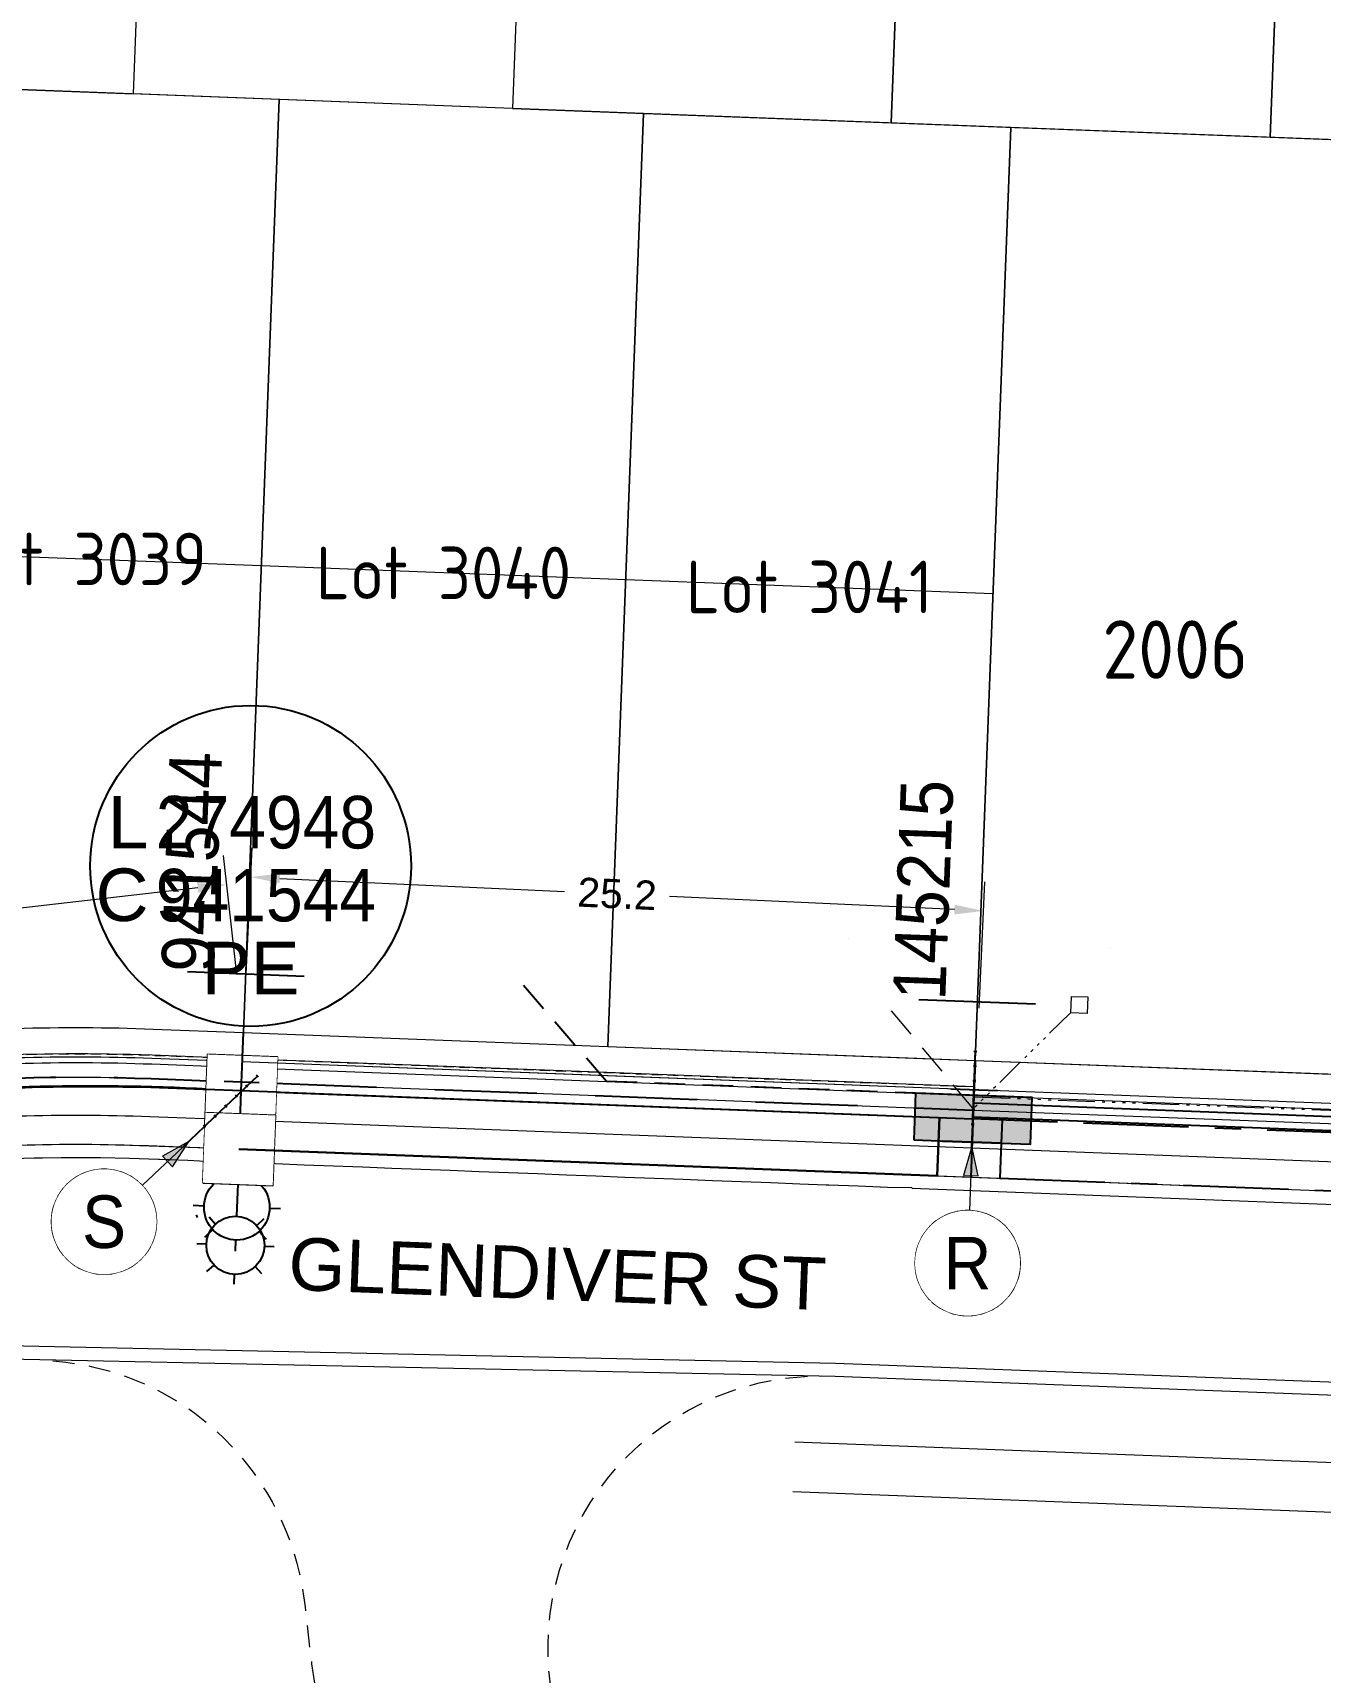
# Model space of a CAD drawing. Header units: metres. Extents: x 294745 to 296284, y 6233060 to 6235519.
# Drawn here: x 295092 to 295136.1, y 6233991.7 to 6234047.9 of the extents above; entities that cross this region are included whole.
import ezdxf
from ezdxf.enums import TextEntityAlignment as Align

# ---------------------------------------------------------------- set-up
doc = ezdxf.new("R2010")
doc.units = ezdxf.units.M
doc.set_wipeout_variables(frame=1)
for name, pattern in [('Cable Exist UG', [7, 4, -1, 1, -1]), ('Dash', [5, 3, -2]), ('DASHED', [19.05, 12.7, -6.35]), ('DOT', [6.35, 0, -6.35]), ('IE Trench LV', [5.5, 3.5, -2]), ('PHANTOMX2', [5.6, 2.5, -0.5, 0.15, -0.5, 0.15, -0.5, 0.15, -0.5, 0.15, -0.5])]:
    doc.linetypes.add(name, pattern=pattern)
doc.layers.get('0').update_dxf_attribs({"color": 6})
doc.layers.get('Defpoints').update_dxf_attribs({"color": 250})
for name, color, linetype, lineweight, plot in [('. Const Lines _SP', 251, 'Continuous', 0, False), ('. Const Lines Circles _SP', 251, 'Continuous', 0, False), ('._Cable_LV_16mm (2Core)_Proposed', 161, 'Cable o', 0, False), ('._Cable_LV_240mm_Proposed', 161, 'Cable x', 0, False), ('._Trenching LV_SP', 54, 'IE Trench LV', 0, False)]:
    doc.layers.add(name, color=color, linetype=linetype, lineweight=lineweight, plot=plot)
doc.layers.add('. Const Lines SL', color=7, linetype='Continuous', lineweight=0, true_color=0x009999, plot=False, transparency=0.3)
doc.layers.add('. Const Trench (GIS)', color=7, linetype='Continuous', lineweight=0, true_color=0x990099, plot=False, transparency=0.3)
for name, color, linetype, lineweight in [('_User Miscellaneous3', 30, 'Continuous', 13), ('_User Miscellaneous6', 2, 'Continuous', 13), ('_User_LV_Exist', 5, 'Continuous', 25), ('_User_LV_Final', 5, 'Continuous', 25), ('Cadastre Easements_SP_EXT', 66, 'DASHED', 15), ('Cadastre Land Parcels_SP_EXT', 118, 'Continuous', 15), ('Cadastre Lot Numbers_SP_EXT', 118, 'Continuous', 15), ('Cadastre Lot Numbers_SP_NEW', 2, 'Continuous', 15), ('Cadastre Road Names_SP_HV_LV_SL_EXT', 211, 'Continuous', 15), ('Layer1', 5, 'Continuous', 13), ('Services_SP_EXT', 42, 'PHANTOMX2', 20), ('Services_SP_NEW', 2, 'PHANTOMX2', 20)]:
    doc.layers.add(name, color=color, linetype=linetype, lineweight=lineweight)
for name, color, linetype in [('Duct_SP_EXT', 30, 'Continuous'), ('Equip_SP_SL_NEW', 2, 'Continuous'), ('Mains_LV_New_T6', 2, 'Cable 4'), ('Mains_LV_New_T84', 2, 'Cable x'), ('Services_SP_NEW_UG', 2, 'IE Trench LV'), ('SupportsUG_SP_LV_EXT', 7, 'Continuous'), ('Trench_SP_NEW', 2, 'Continuous')]:
    doc.layers.add(name, color=color, linetype=linetype)
doc.layers.add('Kerb_SP_Existing', color=254, linetype='Continuous', lineweight=13, transparency=0.5)
doc.styles.add('LotNum', font='isocp.shx')
doc.styles.add('SL_LABEL', font='arial.ttf', dxfattribs={"height": 2})
doc.styles.get("Standard").update_dxf_attribs({"font": 'arial.ttf'})
doc.linetypes.add('Cable 4', pattern='A,5.25,-0.1,["o",Standard,S=2,R=0,X=1.5,Y=-0.7],-4', length=9.35)
doc.linetypes.add('Cable o', pattern='A,4,-0.01,["O",Standard,S=1.5,R=0,X=0,Y=-0.75],-1.6', length=5.61)
doc.linetypes.add('Cable x', pattern='A,5,-0.05,["X",Standard,S=1.5,R=0,X=0,Y=-0.75],-1.45', length=6.5)
doc.dimstyles.new('Standard 1.8mm', dxfattribs={"dimtxt": 1.8, "dimasz": 2, "dimexe": 1, "dimexo": 2, "dimgap": 0.5, "dimtad": 0, "dimdec": 1, "dimzin": 9, "dimdsep": 46, "dimtxsty": 'Standard', "dimcen": 2.5, "dimclrd": 256, "dimclre": 256, "dimclrt": 256, "dimadec": 0, "dimazin": 0, "dimtfac": 1, "dimtdec": 1, "dimtmove": 1, "dimatfit": 3, "dimfxl": 1.25, "dimlwd": -1, "dimlwe": -1, "dimarcsym": 1})

# ---------------------------------------------------------------- blocks, each defined once
blk = doc.blocks.new('*U76')
at = {"layer": 'SupportsUG_SP_LV_EXT', "linetype": 'Continuous'}
h = blk.add_hatch(color=256, dxfattribs=at)
h.dxf.hatch_style = 1
h.paths.add_polyline_path([(-0.8, 0), (-0.8, 2), (0.8, 2), (0.8, 0)])
h = blk.add_hatch(color=256, dxfattribs=at)
h.dxf.hatch_style = 1
h.paths.add_polyline_path([(-0.8, -2), (-0.8, 0), (0.8, 0), (0.8, -2)])
blk.add_lwpolyline([(-0.8, 2), (-0.8, -1), (-0.8, 1), (-0.8, -2), (0.8, -2), (0.8, 2)], close=True)
at = {"layer": 'Defpoints'}
for p, q in [((4, -2), (4, 2)), ((1, 0.8), (1, -0.8)), ((2, 0), (-2, 0)), ((0, 0), (2, 0))]:
    blk.add_line(p, q, dxfattribs=at)
at = {"layer": 'Defpoints', "flags": 128}
for points in [[(6, 4.5), (6, 4.5)], [(6, -4.5), (6, -4.5)]]:
    blk.add_lwpolyline(points, dxfattribs=at)
at = {"width": 0.9}
blk.add_attdef('ASSET_NUM', text='', height=1.8, rotation=360, dxfattribs=at).set_placement((4, 2), align=Align.MIDDLE_LEFT)
for tag, flags, p in [('OWNED_BY', 9, (-0.2, 0)), ('STREETNAME', 9, (-0.175, 0)), ('SUBURB', 1, (-0.158, 0)), ('PARENT', 9, (-0.143, 0)), ('NOTES', 9, (-0.127, 0)), ('LOCATION', 9, (-0.111, 0)), ('LEGEND', 9, (-0.091, 0)), ('SUPPORT_TYPE', 9, (-0.072, 0)), ('USAGE', 9, (-0.056, 0)), ('STATE', 9, (-0.032, 0))]:
    blk.add_attdef(tag, text='', height=0.01, rotation=270, dxfattribs=dict(flags=flags)).set_placement(p, align=Align.CENTER)
blk = doc.blocks.new('*U134')
at = {"layer": 'Services_SP_EXT', "ltscale": 0.4}
blk.add_lwpolyline([(3.7, -3.2), (0.28125, 0)], dxfattribs=at)
at = {"layer": 'Services_SP_EXT', "linetype": 'Continuous', "ltscale": 0.4}
blk.add_lwpolyline([(3.7, -3.21875), (4.2625, -3.21875), (4.2625, -3.78125), (3.7, -3.78125)], close=True, dxfattribs=at)
blk = doc.blocks.new('*U83')
at = {"layer": 'Trench_SP_NEW', "linetype": 'IE Trench LV', "lineweight": 18, "ltscale": 0.3}
blk.add_lwpolyline([(0.3, 0), (4, 3)], dxfattribs=at)
blk = doc.blocks.new('*U123')
at = {"layer": 'Services_SP_NEW_UG', "ltscale": 0.3, "flags": 128}
blk.add_lwpolyline([(0.8, 12.6), (4, 15.6)], dxfattribs=at)
at = {"layer": 'Services_SP_NEW_UG', "ltscale": 0.3}
blk.add_lwpolyline([(0.8, 0), (0.8, 0), (0.8, 12.6)], dxfattribs=at)
blk = doc.blocks.new('*U147')
at = {"layer": 'Services_SP_EXT', "ltscale": 0.5}
blk.add_lwpolyline([(0.8, 0), (0.8, -12.502)], dxfattribs=at)
at = {"layer": 'Services_SP_EXT', "ltscale": 0.5, "flags": 128}
blk.add_lwpolyline([(0.8, -12.502), (3.7, -15.702)], dxfattribs=at)
at = {"layer": 'Services_SP_EXT', "ltscale": 0.5}
blk.add_lwpolyline([(4.249, -15.75), (4.249, -16.25), (3.748, -16.25), (3.748, -15.749)], close=True, dxfattribs=at)
blk = doc.blocks.new('*U127')
at = {"flags": 8}
blk.add_attdef('LNUMBER', text='', height=1, dxfattribs=at).set_placement((4.995, 1), align=Align.MIDDLE_LEFT)
at = {"flags": 9}
for tag in ['CONSTRUCTED_VOLTAGE', 'CONTROL_TYPE', 'LANTERN_PURPOSE', 'LANTERN_TYPE', 'NO_PHASES', 'OPERATING_VOLTAGE', 'OWNED_BY', 'MAINTAINED_BY', 'ORIENTATION', 'STATE', 'USAGE', 'CEXIST', 'CNEW', 'CNUMBER', 'CREMOVE', 'CREPLACE', 'LKINGHEIGHT', 'LBRACKET', 'LBRACKETVOCAB', 'LCATEGORY', 'LCHARGE1', 'LCHARGE1PERCENT', 'LCHARGE2', 'LCHARGE2PERCENT', 'LCHARGE3', 'LCHARGE3PERCENT', 'LEXIST', 'LLAMP', 'LLAMPVOCAB', 'LMAST', 'LMASTVOCAB', 'LNEW', 'LANTNUMBER', 'LOUTREACH', 'LOUTREACHVOCAB', 'LRATECODE', 'LREMOVE', 'LREPLACE', 'LTYPE', 'LTYPEVOCAB', 'LEGEND', 'SUBURB', 'STREETNAME', 'LOCATION', 'NOTES']:
    blk.add_attdef(tag, text='', height=0.01, rotation=270, dxfattribs=at).set_placement((-0.005, 0), align=Align.MIDDLE_LEFT)
for tag, p, height, flags in [('OPERATED_BY', (-0.01, 0), 0.01, 9), ('Z', (-0.005, 0), 0.001, 1)]:
    blk.add_attdef(tag, p, '', height=height, rotation=270, dxfattribs=dict(flags=flags))
at = {"style": 'SL_LABEL', "flags": 9}
blk.add_attdef('STREET_CODE', text='', height=0.001, rotation=270, dxfattribs=at).set_placement((-0.004, 0), align=Align.MIDDLE_LEFT)
at = {"linetype": 'DOT'}
blk.add_wipeout([(0.495, 2), (0.934, 3.061), (1.995, 3.5), (3.056, 3.061), (3.495, 2), (3.056, 0.939), (1.995, 0.5), (0.934, 0.939)], dxfattribs=at)
for p, q in [((1.995, 3.5), (1.995, 3.125)), ((0.934, 3.061), (1.2, 2.795)), ((3.056, 3.061), (2.79, 2.795)), ((-2.005, 2), (0.87, 2)), ((3.12, 2), (3.495, 2)), ((0.934, 0.939), (1.2, 1.205)), ((3.056, 0.939), (2.79, 1.205)), ((1.995, 0.875), (1.995, 0.5))]:
    blk.add_line(p, q)
at = {"linetype": 'DOT', "flags": 128}
blk.add_lwpolyline([(0.495, 2), (0.934, 3.061), (1.995, 3.5), (3.056, 3.061), (3.495, 2), (3.056, 0.939), (1.995, 0.5), (0.934, 0.939), (0.495, 2)], close=True, dxfattribs=at)
blk.add_circle((1.995, 2), 1.125)
blk = doc.blocks.new('*U131')
blk.add_lwpolyline([(-1.2, 1.2), (-1.2, -1.2), (1.2, -1.2), (1.2, 1.2)], close=True)
at = {"layer": 'Defpoints'}
blk.add_line((4, -2), (4, 2), dxfattribs=at)
at = {"width": 0.9, "flags": 8}
blk.add_attdef('ASSET_NUM', text='', height=1.8, dxfattribs=at).set_placement((4, 2), align=Align.MIDDLE_LEFT)
at = {"flags": 1}
blk.add_attdef('Z', (-2.351, -1.813), '', height=0.2, rotation=270, dxfattribs=at)
at = {"flags": 9}
for tag, p in [('NOTES', (-2, -1.813)), ('SUBURB', (-1.8, -1.813)), ('STREETNAME', (-1.6, -1.813)), ('LOCATION', (-1.4, -1.813)), ('LEGEND', (-1.2, -1.813)), ('USAGE', (-1, -1.813)), ('STATE', (-0.8, -1.813)), ('OWNED_BY', (-0.6, -1.813)), ('COLUMN_TYPE', (-0.4, -1.813)), ('STREET_CODE', (-0.2, -1.813)), ('STRUCTURE_PLANT_NUMBER', (0.031, -1.813))]:
    blk.add_attdef(tag, text='', height=0.2, rotation=270, dxfattribs=at).set_placement(p, align=Align.MIDDLE_LEFT)
blk.add_wipeout([(-1.2, 1.2), (-1.2, -1.2), (1.2, -1.2), (1.2, 1.2)])
at = {"layer": 'Defpoints'}
for p, q in [((0, -1.2), (0, 1.2)), ((0.3, -0.6), (0.3, 0.6)), ((0, 0), (2, 0))]:
    blk.add_line(p, q, dxfattribs=at)
blk = doc.blocks.new('*U180')
for p, q in [((0.361, 2.939), (0.596, 2.704)), ((1.3, 3.327), (1.3, 2.996)), ((2.239, 2.939), (2.004, 2.704)), ((-2, 2), (0.304, 2)), ((2.296, 2), (2.627, 2)), ((0.361, 1.061), (0.596, 1.296)), ((2.239, 1.061), (2.004, 1.296)), ((1.3, 1.004), (1.3, 0.673))]:
    blk.add_line(p, q)
blk.add_lwpolyline([(-0.8, 0.8), (-0.8, 3.2), (-3.2, 3.2), (-3.2, 0.8)], close=True)
blk.add_circle((1.3, 2), 0.996)
at = {"layer": 'Defpoints', "transparency": 33554559}
for p, q in [((-2, 0.8), (-2, 3.2)), ((-2, 2), (-4, 2))]:
    blk.add_line(p, q, dxfattribs=at)
blk.add_wipeout([(-0.8, 0.8), (-0.8, 3.2), (-3.2, 3.2), (-3.2, 0.8)])
blk = doc.blocks.new('*U149')
at = {"ltscale": 0.1}
blk.add_circle((0, 0), 5.5, dxfattribs=at)
at = {"char_height": 1.8, "attachment_point": 6, "line_spacing_factor": 0.85}
for s, insert in [('L', (-3.5, 1.5)), ('C', (-3.5, -1))]:
    blk.add_mtext(s, dxfattribs=dict(at, insert=insert))
at = {"insert": (0, -2.6), "char_height": 1.8, "attachment_point": 2}
blk.add_mtext('PE', dxfattribs=at)
at = {"width": 0.9}
for tag, p in [('SNUMBER', (-3.25, 1.5)), ('CNUMBER', (-3.25, -1))]:
    blk.add_attdef(tag, text='', height=1.8, dxfattribs=at).set_placement(p, align=Align.MIDDLE_LEFT)
at = {"flags": 1}
blk.add_attdef('Z', (0, 0), '', height=0.2, dxfattribs=at)
blk = doc.blocks.new('*U212')
h = blk.add_hatch(color=256)
h.dxf.hatch_style = 1
h.paths.add_polyline_path([(2.005, 2.245), (2.349, 1.882), (2.903, 2.752)])
blk.add_line((2.903, 2.752), (1.306, 1.238))
at = {"flags": 128}
blk.add_lwpolyline([(2.005, 2.245), (2.349, 1.882), (2.903, 2.752), (2.005, 2.245)], dxfattribs=at)
at = {"linetype": 'Continuous', "flags": 128}
blk.add_lwpolyline([(0, 1.8), (-0.088, 1.798), (-0.176, 1.791), (-0.264, 1.781), (-0.351, 1.765), (-0.437, 1.746), (-0.523, 1.722), (-0.606, 1.695), (-0.689, 1.663), (-0.77, 1.627), (-0.849, 1.587), (-0.925, 1.544), (-1, 1.497), (-1.072, 1.446), (-1.142, 1.391), (-1.209, 1.334), (-1.273, 1.273), (-1.334, 1.209), (-1.391, 1.142), (-1.446, 1.072), (-1.497, 1), (-1.544, 0.925), (-1.587, 0.849), (-1.627, 0.77), (-1.663, 0.689), (-1.695, 0.606), (-1.722, 0.523), (-1.746, 0.437), (-1.765, 0.351), (-1.781, 0.264), (-1.791, 0.176), (-1.798, 0.088), (-1.8, 0), (-1.798, -0.088), (-1.791, -0.176), (-1.781, -0.264), (-1.765, -0.351), (-1.746, -0.437), (-1.722, -0.523), (-1.695, -0.606), (-1.663, -0.689), (-1.627, -0.77), (-1.587, -0.849), (-1.544, -0.925), (-1.497, -1), (-1.446, -1.072), (-1.391, -1.142), (-1.334, -1.209), (-1.273, -1.273), (-1.209, -1.334), (-1.142, -1.391), (-1.072, -1.446), (-1, -1.497), (-0.925, -1.544), (-0.849, -1.587), (-0.77, -1.627), (-0.689, -1.663), (-0.606, -1.695), (-0.523, -1.722), (-0.437, -1.746), (-0.351, -1.765), (-0.264, -1.781), (-0.176, -1.791), (-0.088, -1.798), (0, -1.8), (0.088, -1.798), (0.176, -1.791), (0.264, -1.781), (0.351, -1.765), (0.437, -1.746), (0.523, -1.722), (0.606, -1.695), (0.689, -1.663), (0.77, -1.627), (0.849, -1.587), (0.925, -1.544), (1, -1.497), (1.072, -1.446), (1.142, -1.391), (1.209, -1.334), (1.273, -1.273), (1.334, -1.209), (1.391, -1.142), (1.446, -1.072), (1.497, -1), (1.544, -0.925), (1.587, -0.849), (1.627, -0.77), (1.663, -0.689), (1.695, -0.606), (1.722, -0.523), (1.746, -0.437), (1.765, -0.351), (1.781, -0.264), (1.791, -0.176), (1.798, -0.088), (1.8, 0), (1.798, 0.088), (1.791, 0.176), (1.781, 0.264), (1.765, 0.351), (1.746, 0.437), (1.722, 0.523), (1.695, 0.606), (1.663, 0.689), (1.627, 0.77), (1.587, 0.849), (1.544, 0.925), (1.497, 1), (1.446, 1.072), (1.391, 1.142), (1.334, 1.209), (1.273, 1.273), (1.209, 1.334), (1.142, 1.391), (1.072, 1.446), (1, 1.497), (0.925, 1.544), (0.849, 1.587), (0.77, 1.627), (0.689, 1.663), (0.606, 1.695), (0.523, 1.722), (0.437, 1.746), (0.351, 1.765), (0.264, 1.781), (0.176, 1.791), (0.088, 1.798)], close=True, dxfattribs=at)
blk.add_circle((0, 0), 1.8)
at = {"layer": 'Defpoints', "linetype": 'Continuous'}
for p, q in [((4.933, 4.607), (4.865, 4.68)), ((5.296, 4.951), (5.227, 5.024)), ((4.208, 3.919), (4.139, 3.992)), ((4.57, 4.263), (4.502, 4.336)), ((3.845, 3.575), (3.776, 3.648)), ((3.482, 3.231), (3.413, 3.304))]:
    blk.add_line(p, q, dxfattribs=at)
at = {"layer": 'Defpoints', "linetype": 'Continuous', "flags": 128}
blk.add_lwpolyline([(2.722, 2.58), (3.447, 3.268), (3.81, 3.612), (4.173, 3.956), (4.536, 4.3), (4.899, 4.644), (5.262, 4.988)], dxfattribs=at)
at = {"width": 0.9}
blk.add_attdef('CODE', text='', height=1.8, dxfattribs=at).set_placement((0, 0), align=Align.MIDDLE_CENTER)
at = {"flags": 1}
blk.add_attdef('Z', (0, 0), '', height=0.2, dxfattribs=at)
at = {"linetype": 'Continuous'}
blk.add_wipeout([(0, 1.8), (-0.088, 1.798), (-0.176, 1.791), (-0.264, 1.781), (-0.351, 1.765), (-0.437, 1.746), (-0.523, 1.722), (-0.606, 1.695), (-0.689, 1.663), (-0.77, 1.627), (-0.849, 1.587), (-0.925, 1.544), (-1, 1.497), (-1.072, 1.446), (-1.142, 1.391), (-1.209, 1.334), (-1.273, 1.273), (-1.334, 1.209), (-1.391, 1.142), (-1.446, 1.072), (-1.497, 1), (-1.544, 0.925), (-1.587, 0.849), (-1.627, 0.77), (-1.663, 0.689), (-1.695, 0.606), (-1.722, 0.523), (-1.746, 0.437), (-1.765, 0.351), (-1.781, 0.264), (-1.791, 0.176), (-1.798, 0.088), (-1.8, 0), (-1.798, -0.088), (-1.791, -0.176), (-1.781, -0.264), (-1.765, -0.351), (-1.746, -0.437), (-1.722, -0.523), (-1.695, -0.606), (-1.663, -0.689), (-1.627, -0.77), (-1.587, -0.849), (-1.544, -0.925), (-1.497, -1), (-1.446, -1.072), (-1.391, -1.142), (-1.334, -1.209), (-1.273, -1.273), (-1.209, -1.334), (-1.142, -1.391), (-1.072, -1.446), (-1, -1.497), (-0.925, -1.544), (-0.849, -1.587), (-0.77, -1.627), (-0.689, -1.663), (-0.606, -1.695), (-0.523, -1.722), (-0.437, -1.746), (-0.351, -1.765), (-0.264, -1.781), (-0.176, -1.791), (-0.088, -1.798), (0, -1.8), (0.088, -1.798), (0.176, -1.791), (0.264, -1.781), (0.351, -1.765), (0.437, -1.746), (0.523, -1.722), (0.606, -1.695), (0.689, -1.663), (0.77, -1.627), (0.849, -1.587), (0.925, -1.544), (1, -1.497), (1.072, -1.446), (1.142, -1.391), (1.209, -1.334), (1.273, -1.273), (1.334, -1.209), (1.391, -1.142), (1.446, -1.072), (1.497, -1), (1.544, -0.925), (1.587, -0.849), (1.627, -0.77), (1.663, -0.689), (1.695, -0.606), (1.722, -0.523), (1.746, -0.437), (1.765, -0.351), (1.781, -0.264), (1.791, -0.176), (1.798, -0.088), (1.8, 0), (1.798, 0.088), (1.791, 0.176), (1.781, 0.264), (1.765, 0.351), (1.746, 0.437), (1.722, 0.523), (1.695, 0.606), (1.663, 0.689), (1.627, 0.77), (1.587, 0.849), (1.544, 0.925), (1.497, 1), (1.446, 1.072), (1.391, 1.142), (1.334, 1.209), (1.273, 1.273), (1.209, 1.334), (1.142, 1.391), (1.072, 1.446), (1, 1.497), (0.925, 1.544), (0.849, 1.587), (0.77, 1.627), (0.689, 1.663), (0.606, 1.695), (0.523, 1.722), (0.437, 1.746), (0.351, 1.765), (0.264, 1.781), (0.176, 1.791), (0.088, 1.798)], dxfattribs=at)
blk = doc.blocks.new('*U213')
h = blk.add_hatch(color=256)
h.dxf.hatch_style = 1
h.paths.add_polyline_path([(-0.138, 3.007), (0.362, 2.989), (0.149, 3.997)])
blk.add_line((0.149, 3.997), (0.067, 1.799))
at = {"flags": 128}
blk.add_lwpolyline([(-0.138, 3.007), (0.362, 2.989), (0.149, 3.997), (-0.138, 3.007)], dxfattribs=at)
at = {"linetype": 'Continuous', "flags": 128}
blk.add_lwpolyline([(0, 1.8), (-0.088, 1.798), (-0.176, 1.791), (-0.264, 1.781), (-0.351, 1.765), (-0.437, 1.746), (-0.523, 1.722), (-0.606, 1.695), (-0.689, 1.663), (-0.77, 1.627), (-0.849, 1.587), (-0.925, 1.544), (-1, 1.497), (-1.072, 1.446), (-1.142, 1.391), (-1.209, 1.334), (-1.273, 1.273), (-1.334, 1.209), (-1.391, 1.142), (-1.446, 1.072), (-1.497, 1), (-1.544, 0.925), (-1.587, 0.849), (-1.627, 0.77), (-1.663, 0.689), (-1.695, 0.606), (-1.722, 0.523), (-1.746, 0.437), (-1.765, 0.351), (-1.781, 0.264), (-1.791, 0.176), (-1.798, 0.088), (-1.8, 0), (-1.798, -0.088), (-1.791, -0.176), (-1.781, -0.264), (-1.765, -0.351), (-1.746, -0.437), (-1.722, -0.523), (-1.695, -0.606), (-1.663, -0.689), (-1.627, -0.77), (-1.587, -0.849), (-1.544, -0.925), (-1.497, -1), (-1.446, -1.072), (-1.391, -1.142), (-1.334, -1.209), (-1.273, -1.273), (-1.209, -1.334), (-1.142, -1.391), (-1.072, -1.446), (-1, -1.497), (-0.925, -1.544), (-0.849, -1.587), (-0.77, -1.627), (-0.689, -1.663), (-0.606, -1.695), (-0.523, -1.722), (-0.437, -1.746), (-0.351, -1.765), (-0.264, -1.781), (-0.176, -1.791), (-0.088, -1.798), (0, -1.8), (0.088, -1.798), (0.176, -1.791), (0.264, -1.781), (0.351, -1.765), (0.437, -1.746), (0.523, -1.722), (0.606, -1.695), (0.689, -1.663), (0.77, -1.627), (0.849, -1.587), (0.925, -1.544), (1, -1.497), (1.072, -1.446), (1.142, -1.391), (1.209, -1.334), (1.273, -1.273), (1.334, -1.209), (1.391, -1.142), (1.446, -1.072), (1.497, -1), (1.544, -0.925), (1.587, -0.849), (1.627, -0.77), (1.663, -0.689), (1.695, -0.606), (1.722, -0.523), (1.746, -0.437), (1.765, -0.351), (1.781, -0.264), (1.791, -0.176), (1.798, -0.088), (1.8, 0), (1.798, 0.088), (1.791, 0.176), (1.781, 0.264), (1.765, 0.351), (1.746, 0.437), (1.722, 0.523), (1.695, 0.606), (1.663, 0.689), (1.627, 0.77), (1.587, 0.849), (1.544, 0.925), (1.497, 1), (1.446, 1.072), (1.391, 1.142), (1.334, 1.209), (1.273, 1.273), (1.209, 1.334), (1.142, 1.391), (1.072, 1.446), (1, 1.497), (0.925, 1.544), (0.849, 1.587), (0.77, 1.627), (0.689, 1.663), (0.606, 1.695), (0.523, 1.722), (0.437, 1.746), (0.351, 1.765), (0.264, 1.781), (0.176, 1.791), (0.088, 1.798)], close=True, dxfattribs=at)
blk.add_circle((0, 0), 1.8)
at = {"layer": 'Defpoints', "linetype": 'Continuous'}
for p, q in [((0.301, 6.743), (0.201, 6.747)), ((0.32, 7.243), (0.22, 7.247)), ((0.283, 6.244), (0.183, 6.248)), ((0.264, 5.744), (0.164, 5.748)), ((0.246, 5.244), (0.146, 5.248)), ((0.227, 4.745), (0.127, 4.749))]:
    blk.add_line(p, q, dxfattribs=at)
at = {"layer": 'Defpoints', "linetype": 'Continuous', "flags": 128}
blk.add_lwpolyline([(0.14, 3.747), (0.177, 4.747), (0.196, 5.246), (0.214, 5.746), (0.233, 6.246), (0.251, 6.745), (0.27, 7.245)], dxfattribs=at)
at = {"width": 0.9}
blk.add_attdef('CODE', text='', height=1.8, dxfattribs=at).set_placement((0, 0), align=Align.MIDDLE_CENTER)
at = {"flags": 1}
blk.add_attdef('Z', (0, 0), '', height=0.2, dxfattribs=at)
at = {"linetype": 'Continuous'}
blk.add_wipeout([(0, 1.8), (-0.088, 1.798), (-0.176, 1.791), (-0.264, 1.781), (-0.351, 1.765), (-0.437, 1.746), (-0.523, 1.722), (-0.606, 1.695), (-0.689, 1.663), (-0.77, 1.627), (-0.849, 1.587), (-0.925, 1.544), (-1, 1.497), (-1.072, 1.446), (-1.142, 1.391), (-1.209, 1.334), (-1.273, 1.273), (-1.334, 1.209), (-1.391, 1.142), (-1.446, 1.072), (-1.497, 1), (-1.544, 0.925), (-1.587, 0.849), (-1.627, 0.77), (-1.663, 0.689), (-1.695, 0.606), (-1.722, 0.523), (-1.746, 0.437), (-1.765, 0.351), (-1.781, 0.264), (-1.791, 0.176), (-1.798, 0.088), (-1.8, 0), (-1.798, -0.088), (-1.791, -0.176), (-1.781, -0.264), (-1.765, -0.351), (-1.746, -0.437), (-1.722, -0.523), (-1.695, -0.606), (-1.663, -0.689), (-1.627, -0.77), (-1.587, -0.849), (-1.544, -0.925), (-1.497, -1), (-1.446, -1.072), (-1.391, -1.142), (-1.334, -1.209), (-1.273, -1.273), (-1.209, -1.334), (-1.142, -1.391), (-1.072, -1.446), (-1, -1.497), (-0.925, -1.544), (-0.849, -1.587), (-0.77, -1.627), (-0.689, -1.663), (-0.606, -1.695), (-0.523, -1.722), (-0.437, -1.746), (-0.351, -1.765), (-0.264, -1.781), (-0.176, -1.791), (-0.088, -1.798), (0, -1.8), (0.088, -1.798), (0.176, -1.791), (0.264, -1.781), (0.351, -1.765), (0.437, -1.746), (0.523, -1.722), (0.606, -1.695), (0.689, -1.663), (0.77, -1.627), (0.849, -1.587), (0.925, -1.544), (1, -1.497), (1.072, -1.446), (1.142, -1.391), (1.209, -1.334), (1.273, -1.273), (1.334, -1.209), (1.391, -1.142), (1.446, -1.072), (1.497, -1), (1.544, -0.925), (1.587, -0.849), (1.627, -0.77), (1.663, -0.689), (1.695, -0.606), (1.722, -0.523), (1.746, -0.437), (1.765, -0.351), (1.781, -0.264), (1.791, -0.176), (1.798, -0.088), (1.8, 0), (1.798, 0.088), (1.791, 0.176), (1.781, 0.264), (1.765, 0.351), (1.746, 0.437), (1.722, 0.523), (1.695, 0.606), (1.663, 0.689), (1.627, 0.77), (1.587, 0.849), (1.544, 0.925), (1.497, 1), (1.446, 1.072), (1.391, 1.142), (1.334, 1.209), (1.273, 1.273), (1.209, 1.334), (1.142, 1.391), (1.072, 1.446), (1, 1.497), (0.925, 1.544), (0.849, 1.587), (0.77, 1.627), (0.689, 1.663), (0.606, 1.695), (0.523, 1.722), (0.437, 1.746), (0.351, 1.765), (0.264, 1.781), (0.176, 1.791), (0.088, 1.798)], dxfattribs=at)
blk = doc.blocks.new('*D231')
at = {"layer": 'Defpoints', "color": 0, "lineweight": 15, "transparency": 16777216}
for p in [(295098.621, 6234018.679), (295099.197, 6234013.612), (295072.562, 6234010.584)]:
    blk.add_point(p, dxfattribs=at)
at = {"layer": 'Layer1', "transparency": 16777216}
for p, q in [((295098.972, 6234015.599), (295098.509, 6234019.672)), ((295097.628, 6234018.566), (295087.101, 6234017.369)), ((295072.98, 6234015.764), (295083.507, 6234016.96)), ((295072.336, 6234012.571), (295071.873, 6234016.644))]:
    blk.add_line(p, q, dxfattribs=at)
at = {"layer": 'Layer1', "lineweight": 15, "transparency": 16777216}
for points in [[(295097.609, 6234018.731), (295097.647, 6234018.4), (295098.621, 6234018.679)], [(295072.961, 6234015.929), (295072.999, 6234015.598), (295071.986, 6234015.651)]]:
    blk.add_solid(points, dxfattribs=at)
at = {"layer": 'Layer1', "lineweight": 15, "transparency": 16777216, "insert": (295085.304, 6234017.165), "char_height": 1, "attachment_point": 5, "rotation": 6.4855}
blk.add_mtext('26.8', dxfattribs=at)
blk = doc.blocks.new('*D232')
at = {"layer": 'Defpoints', "color": 0, "lineweight": 15, "transparency": 16777216}
for p in [(295124.568, 6234017.777), (295099.197, 6234013.612), (295124.322, 6234012.451)]:
    blk.add_point(p, dxfattribs=at)
at = {"layer": 'Layer1', "transparency": 16777216}
for p, q in [((295099.29, 6234015.61), (295099.49, 6234019.937)), ((295100.443, 6234018.892), (295110.205, 6234018.441)), ((295124.414, 6234014.449), (295124.614, 6234018.776)), ((295123.569, 6234017.823), (295113.806, 6234018.275))]:
    blk.add_line(p, q, dxfattribs=at)
at = {"layer": 'Layer1', "lineweight": 15, "transparency": 16777216}
for points in [[(295100.45, 6234019.059), (295100.435, 6234018.726), (295099.444, 6234018.938)], [(295123.577, 6234017.99), (295123.561, 6234017.657), (295124.568, 6234017.777)]]:
    blk.add_solid(points, dxfattribs=at)
at = {"layer": 'Layer1', "lineweight": 15, "transparency": 16777216, "insert": (295112.006, 6234018.358), "char_height": 1, "attachment_point": 5, "rotation": 357.3537}
blk.add_mtext('25.2', dxfattribs=at)

msp = doc.modelspace()

# ---------------------------------------------------------------- linework, layer by layer
at = {"layer": '. Const Lines _SP', "linetype": 'Continuous', "lineweight": 0, "flags": 128}
for points in [[(295124.8907, 6234028.6408), (295112.2998, 6234029.1213), (295099.809, 6234029.5996), (295087.3181, 6234030.0774), (295073.3284, 6234030.6126)], [(295118.0325, 6233997.8805), (295143.9994, 6233996.8872), (295156.4937, 6233996.4096), (295168.988, 6233995.9316), (295181.4822, 6233995.4534), (295194.4761, 6233994.9532), (295207.4624, 6233994.3309), (295219.94, 6233993.5813), (295232.4162, 6233992.8111), (295244.8924, 6233992.0409), (295258.9657, 6233991.172), (295271.4419, 6233990.4018), (295283.9181, 6233989.6316), (295296.3942, 6233988.8613), (295309.3695, 6233988.0603), (295318.2747, 6233987.5105)]]:
    msp.add_lwpolyline(points, dxfattribs=at)
for points in [[(295072.5622, 6234010.5841, -0.0309424), (295080.4034, 6234012.5514, -0.0227166), (295086.6822, 6234013.4521, -0.0337458), (295096.0948, 6234013.7307), (295099.1974, 6234013.612), (295111.6883, 6234013.1342), (295124.2791, 6234012.6525), (295136.7699, 6234012.1747)], [(295072.9256, 6234009.4405, -0.0309516), (295080.6252, 6234011.3721, -0.0227253), (295086.7985, 6234012.2578, -0.0337458), (295096.0494, 6234012.5316), (295099.1516, 6234012.4129), (295111.6424, 6234011.9351), (295124.2332, 6234011.4534), (295136.7241, 6234010.9756)], [(295073.7736, 6234006.772, -0.0309746), (295081.1428, 6234008.6203, -0.0227467), (295087.0698, 6234009.4709, -0.0337458), (295095.9434, 6234009.7336), (295099.0445, 6234009.615), (295111.5354, 6234009.1371), (295124.1262, 6234008.6554), (295136.617, 6234008.1776)]]:
    msp.add_lwpolyline(points, format="xyb", dxfattribs=at)
at = {"layer": '. Const Lines Circles _SP', "lineweight": 0}
msp.add_circle((295056.4363, 6234079.3314), 46, dxfattribs=at)
at = {"layer": '. Const Lines SL', "linetype": 'Continuous', "lineweight": 0, "flags": 128}
msp.add_lwpolyline([(295072.8651, 6234009.6311, -0.03095), (295080.5883, 6234011.5686, -0.0227238), (295086.7791, 6234012.4568, -0.0337458), (295096.057, 6234012.7314), (295099.1592, 6234012.6128), (295111.6501, 6234012.1349), (295124.2409, 6234011.6532), (295136.7317, 6234011.1754)], format="xyb", dxfattribs=at)
at = {"layer": '. Const Trench (GIS)', "linetype": 'Continuous', "lineweight": 0, "flags": 128}
for points in [[(295073.0771, 6234008.964, -0.0309556), (295080.7177, 6234010.8807, -0.022729), (295086.8469, 6234011.7601, -0.0337458), (295096.0305, 6234012.0319), (295099.1324, 6234011.9133), (295111.6233, 6234011.4354), (295124.2141, 6234010.9538), (295136.705, 6234010.476)], [(295073.4708, 6234007.725, -0.0309661), (295080.958, 6234009.6031, -0.0227389), (295086.9729, 6234010.4662, -0.0337458), (295095.9812, 6234010.7329), (295099.0827, 6234010.6142), (295111.5736, 6234010.1364), (295124.1644, 6234009.6547), (295136.6553, 6234009.1769)]]:
    msp.add_lwpolyline(points, format="xyb", dxfattribs=at)
msp.add_lwpolyline([(295118.0975, 6233999.5793), (295144.0643, 6233998.5859), (295156.5586, 6233998.1084), (295169.053, 6233997.6303), (295181.5472, 6233997.1521), (295194.5495, 6233996.6516), (295207.5541, 6233996.0284), (295220.0433, 6233995.2782), (295232.521, 6233994.5079), (295244.9972, 6233993.7376), (295259.0704, 6233992.8688), (295271.5467, 6233992.0986), (295284.0229, 6233991.3283), (295296.4989, 6233990.5581), (295309.4742, 6233989.7571), (295318.3795, 6233989.2073)], dxfattribs=at)
at = {"layer": '._Cable_LV_240mm_Proposed', "linetype": 'Cable x', "lineweight": 0, "ltscale": 0.1, "flags": 128}
msp.add_lwpolyline([(295124.2456, 6234011.7531), (295111.6539, 6234012.2349), (295099.163, 6234012.7127), (295096.0608, 6234012.8314, 0.0855942), (295072.8348, 6234009.7264)], format="xyb", dxfattribs=at)
at = {"layer": '._Trenching LV_SP', "lineweight": 0, "ltscale": 0.1, "flags": 128}
msp.add_lwpolyline([(295072.8321, 6234009.7256, -0.0521392), (295086.7686, 6234012.5563, -0.0337458), (295096.0608, 6234012.8314), (295099.163, 6234012.7127), (295124.1447, 6234011.757)], format="xyb", dxfattribs=at)
at = {"layer": '_User Miscellaneous6', "transparency": 33554534, "flags": 128}
for points in [[(295096.6475, 6234077.7563), (295083.657, 6234078.2532), (295082.4337, 6234046.2748), (295095.4242, 6234045.7776)], [(295108.4147, 6234045.2803), (295095.4243, 6234045.7797), (295096.6475, 6234077.7563), (295109.638, 6234077.2594)], [(295112.9114, 6234045.1085), (295108.4147, 6234045.2803), (295100.4205, 6234045.5863), (295099.1974, 6234013.612), (295111.6883, 6234013.1342)], [(295125.5022, 6234044.6272), (295112.9114, 6234045.1085), (295111.6883, 6234013.1342), (295122.2834, 6234012.7289), (295124.2791, 6234012.6526)]]:
    msp.add_lwpolyline(points, close=True, dxfattribs=at)
msp.add_lwpolyline([(295100.4205, 6234045.5863), (295087.9297, 6234046.0644), (295086.6822, 6234013.4521, -0.0337458), (295096.0948, 6234013.7307), (295099.1974, 6234013.612)], format="xyb", close=True, dxfattribs=at)
at = {"layer": '_User_LV_Exist', "linetype": 'Cable Exist UG', "ltscale": 0.9}
for points in [[(295175.665, 6234008.6854), (295126.2012, 6234010.5775), (295124.2027, 6234010.6556)], [(295125.2019, 6234010.6166), (295125.1741, 6234009.8172), (295125.1282, 6234008.6171), (295143.6081, 6234007.9102), (295143.9719, 6234000.8912), (295138.1566, 6234001.1136), (295138.0802, 6233999.1151), (295144.0756, 6233998.881)]]:
    msp.add_lwpolyline(points, dxfattribs=at)
at = {"layer": '_User_LV_Final', "linetype": 'Cable x', "flags": 128}
msp.add_lwpolyline([(295073.1679, 6234008.6781, -0.030958), (295080.7731, 6234010.5859), (295086.876, 6234011.4615, -0.0394883), (295099.121, 6234011.6135), (295124.2026, 6234010.654)], format="xyb", dxfattribs=at)
at = {"layer": 'Cadastre Easements_SP_EXT', "linetype": 'Continuous', "flags": 128}
msp.add_lwpolyline([(295137.9931, 6234044.1498), (295125.5022, 6234044.6272), (295124.2791, 6234012.6525), (295136.7699, 6234012.1747)], close=True, dxfattribs=at)
at = {"layer": 'Cadastre Land Parcels_SP_EXT', "linetype": 'Continuous'}
for points in [[(295122.6285, 6234076.7625), (295109.638, 6234077.2594), (295108.4147, 6234045.2803), (295121.4053, 6234044.7859), (295122.6285, 6234076.7625)], [(295135.619, 6234076.2655), (295122.6285, 6234076.7625), (295121.4053, 6234044.7859), (295134.3958, 6234044.2889), (295135.619, 6234076.2655)], [(295148.6095, 6234075.7686), (295135.619, 6234076.2655), (295134.3958, 6234044.2889), (295147.3863, 6234043.792), (295148.6095, 6234075.7686)]]:
    msp.add_lwpolyline(points, close=True, dxfattribs=at)
at = {"layer": 'Cadastre Land Parcels_SP_EXT', "linetype": 'Continuous', "flags": 128}
for points in [[(295137.8932, 6234044.1551), (295125.5023, 6234044.6291), (295124.2791, 6234012.6525), (295136.67, 6234012.1785)], [(295137.9931, 6234044.1498), (295125.5022, 6234044.6272), (295124.2791, 6234012.6525), (295136.7699, 6234012.1747)]]:
    msp.add_lwpolyline(points, close=True, dxfattribs=at)
at = {"layer": 'Duct_SP_EXT'}
for p, q in [((295124.2049, 6234010.7139), (295124.2141, 6234010.9538)), ((295212.7621, 6234007.3264), (295124.2049, 6234010.7139)), ((295124.2233, 6234011.1936), (295124.2141, 6234010.9538)), ((295212.7805, 6234007.806), (295124.2233, 6234011.1936))]:
    msp.add_line(p, q, dxfattribs=at)
at = {"layer": 'Kerb_SP_Existing'}
for points in [[(295091.2999, 6234009.7445), (295092.0087, 6234009.7642), (295092.0088, 6234009.7642), (295092.3016, 6234009.7701), (295092.9448, 6234009.7784), (295092.9449, 6234009.7784), (295093.3028, 6234009.7803), (295094.3033, 6234009.7751), (295095.3032, 6234009.7547), (295096.3026, 6234009.7198), (295096.3333, 6234009.7187), (295097.3019, 6234009.6816), (295097.7028, 6234009.6663), (295097.7029, 6234009.6663), (295098.3012, 6234009.6434), (295099.3004, 6234009.6052), (295100.2997, 6234009.5669), (295101.299, 6234009.5287), (295102.2982, 6234009.4905), (295103.2975, 6234009.4523), (295104.2968, 6234009.414), (295105.2961, 6234009.3758), (295106.2953, 6234009.3376), (295107.2946, 6234009.2994), (295108.2939, 6234009.2611), (295109.2931, 6234009.2229), (295110.2924, 6234009.1847), (295111.2917, 6234009.1465), (295112.2909, 6234009.1082), (295113.2902, 6234009.07), (295114.2895, 6234009.0318), (295115.2887, 6234008.9936), (295116.288, 6234008.9553), (295117.2873, 6234008.9171), (295118.2866, 6234008.8789), (295119.1863, 6234008.8445), (295119.1864, 6234008.8445), (295119.2858, 6234008.8407), (295120.2851, 6234008.8024), (295121.2844, 6234008.7642), (295122.1314, 6234008.7487)], [(295091.3124, 6234009.2947), (295092.0195, 6234009.3143), (295092.309, 6234009.3201), (295092.9489, 6234009.3284), (295093.3028, 6234009.3303), (295094.2975, 6234009.3252), (295095.2908, 6234009.3049), (295096.2862, 6234009.2701), (295096.3161, 6234009.269), (295097.2847, 6234009.2319), (295097.6934, 6234009.2163), (295097.6935, 6234009.2163), (295098.284, 6234009.1937), (295099.2832, 6234009.1555), (295100.2825, 6234009.1173), (295101.2818, 6234009.079), (295102.281, 6234009.0408), (295103.2803, 6234009.0026), (295104.2796, 6234008.9644), (295105.2789, 6234008.9261), (295106.2781, 6234008.8879), (295107.2774, 6234008.8497), (295108.2767, 6234008.8115), (295109.2759, 6234008.7732), (295110.2752, 6234008.735), (295111.2745, 6234008.6968), (295112.2737, 6234008.6586), (295113.273, 6234008.6203), (295114.2723, 6234008.5821), (295115.2715, 6234008.5439), (295116.2708, 6234008.5057), (295117.2701, 6234008.4674), (295118.2694, 6234008.4292), (295119.1691, 6234008.3948), (295119.1692, 6234008.3948), (295119.2686, 6234008.391), (295120.2679, 6234008.3528), (295121.2717, 6234008.3144), (295122.1232, 6234008.2988)], [(295119.4823, 6234001.828), (295121.8628, 6234001.7369)]]:
    msp.add_lwpolyline(points, dxfattribs=at)
at = {"layer": 'Kerb_SP_Existing', "flags": 128}
for points in [[(295122.1306, 6234008.7292), (295192.5088, 6234006.0087, -0.003644), (295212.4541, 6234005.0625, -0.003644)], [(295122.1132, 6234008.2795), (295192.4911, 6234005.5591, -0.003644), (295212.4295, 6234004.6132)], [(295119.4918, 6234002.2779), (295192.2623, 6233999.5251, -0.0082949), (295230.6458, 6233997.3784, -0.0082927)], [(295121.8631, 6234001.7396), (295192.245, 6233999.0754, -0.0082949), (295230.6132, 6233996.9296, -0.0082949)]]:
    msp.add_lwpolyline(points, format="xyb", dxfattribs=at)
at = {"layer": 'Kerb_SP_Existing'}
for points in [[(295075.1256, 6234001.5215, -0.0003539), (295075.1893, 6234001.5379, -0.005), (295076.0913, 6234001.7599, -0.005), (295076.9977, 6234001.9638, -0.005), (295077.9079, 6234002.1495, -0.005), (295078.8217, 6234002.317, -0.005), (295079.7386, 6234002.4661, -0.005), (295080.6583, 6234002.5969, -0.005), (295081.5805, 6234002.7093, -0.005), (295082.5047, 6234002.8032, -0.005), (295083.4306, 6234002.8787, -0.005), (295084.3579, 6234002.9355, -0.005), (295085.2861, 6234002.9739, -0.005), (295086.2148, 6234002.9936, -0.005), (295087.1438, 6234002.9948, -0.005), (295088.0726, 6234002.9774, -0.0023766), (295088.514, 6234002.9626), (295089.0383, 6234002.9426), (295090.0338, 6234002.9045), (295119.4918, 6234002.2779)], [(295075.2471, 6234001.0881, -0.0003031), (295075.3011, 6234001.102, -0.005), (295076.1945, 6234001.3219, -0.005), (295077.092, 6234001.5238, -0.005), (295077.9934, 6234001.7077, -0.005), (295078.8984, 6234001.8736, -0.005), (295079.8064, 6234002.0213, -0.005), (295080.7172, 6234002.1508, -0.005), (295081.6304, 6234002.2621, -0.005), (295082.5457, 6234002.3551, -0.005), (295083.4627, 6234002.4298, -0.005), (295084.3809, 6234002.4861, -0.005), (295085.3001, 6234002.5241, -0.005), (295086.2199, 6234002.5437, -0.005), (295087.1399, 6234002.5448, -0.005), (295088.0597, 6234002.5276, -0.0023766), (295088.4968, 6234002.513), (295089.0211, 6234002.4929), (295090.0203, 6234002.4547), (295090.0203, 6234002.4547), (295090.0203, 6234002.4547), (295090.0204, 6234002.4547), (295090.0204, 6234002.4547), (295119.4823, 6234001.828)]]:
    msp.add_lwpolyline(points, format="xyb", dxfattribs=at)
at = {"layer": 'Kerb_SP_Existing', "linetype": 'Dash', "ltscale": 0.25, "flags": 128}
for points in [[(295092.6607, 6234002.3537, -0.1922651), (295098.836, 6233999.3821, -0.1626964), (295101.3055, 6233993.9234, 0.1058158), (295110.8468, 6233964.4549)], [(295147.076, 6233926.712, -0.3868875), (295135.2548, 6233931.8782), (295127.6538, 6233949.0326, 0.0267264), (295117.7735, 6233968.4574, -0.0919737), (295109.7317, 6233991.1521, -0.2216659), (295112.0108, 6233998.7183, -0.227568), (295119.4823, 6234001.828)]]:
    msp.add_lwpolyline(points, format="xyb", dxfattribs=at)
at = {"layer": 'Mains_LV_New_T84', "ltscale": 0.5, "flags": 128}
msp.add_lwpolyline([(295073.1679, 6234008.6781), (295080.7731, 6234010.5859, -0.0520705), (295096.0191, 6234011.7321), (295124.2026, 6234010.654)], format="xyb", dxfattribs=at)
at = {"layer": 'Trench_SP_NEW', "linetype": 'IE Trench LV', "flags": 128}
msp.add_lwpolyline([(295073.0771, 6234008.964, -0.0309556), (295080.7177, 6234010.8807, -0.022729), (295086.8469, 6234011.7601, -0.0337458), (295096.0305, 6234012.0319), (295099.1324, 6234011.9133), (295124.2141, 6234010.9538)], format="xyb", dxfattribs=at)

# ---------------------------------------------------------------- block references
at = {"layer": 'Services_SP_EXT', "linetype": 'ByBlock', "rotation": 87.80913613506283}
msp.add_blockref('*U134', (295124.2049, 6234010.7139), dxfattribs=at)
at = {"layer": 'Services_SP_NEW', "linetype": 'ByBlock'}
for name, p, rotation in [('*U123', (295124.2026, 6234010.654), 87.8091077751785), ('*U83', (295124.2049, 6234010.7139), 90.76004207686411), ('*U147', (295124.2027, 6234010.6036), 87.86541664738292)]:
    msp.add_blockref(name, p, dxfattribs=dict(at, rotation=rotation))
at = {"layer": 'SupportsUG_SP_LV_EXT', "linetype": 'Continuous', "rotation": 87.8653347219238}
msp.add_blockref('*U76', (295124.2046, 6234010.6539), dxfattribs=at).add_auto_attribs({'ASSET_NUM': '145215'})

# ---------------------------------------------------------------- texts
at = {"layer": 'Cadastre Lot Numbers_SP_EXT', "linetype": 'DASHED', "insert": (295131.1361, 6234028.401), "char_height": 2, "attachment_point": 5, "style": 'LotNum'}
msp.add_mtext('\\P2006', dxfattribs=at)
at = {"layer": 'Cadastre Lot Numbers_SP_NEW', "char_height": 1.8, "attachment_point": 5, "style": 'LotNum'}
for s, insert in [('Lot 3039', (295093.5636, 6234029.8385)), ('Lot 3040', (295106.0544, 6234029.3605)), ('Lot 3041', (295118.5953, 6234028.8811))]:
    msp.add_mtext(s, dxfattribs=dict(at, insert=insert))
at = {"layer": 'Cadastre Road Names_SP_HV_LV_SL_EXT'}
msp.add_text('GLENDIVER ST', height=1.8, rotation=357.80925, dxfattribs=at).set_placement((295100.7095, 6234004.7963))

# ---------------------------------------------------------------- next in the draw order: block references
at = {"layer": 'Equip_SP_SL_NEW', "rotation": 267.8102484807831}
msp.add_blockref('*U127', (295097.0461, 6234009.6914), dxfattribs=at)

# ---------------------------------------------------------------- next in the draw order: block references
at = {"layer": 'Equip_SP_SL_NEW'}
ref = msp.add_blockref('*U131', (295099.121, 6234011.6135), dxfattribs=dict(at, rotation=87.81024848078313))
ref.add_attrib('ASSET_NUM', '941544', dxfattribs={"layer": '0', "height": 1.8, "rotation": 87.81025, "width": 0.9}).set_placement((295097.2753, 6234015.687), align=Align.MIDDLE_LEFT)

# ---------------------------------------------------------------- next in the draw order: block references
at = {"layer": '_User_LV_Exist', "linetype": 'ByBlock', "lineweight": -2}
msp.add_blockref('*U149', (295099.4414, 6234019.3182), dxfattribs=at).add_auto_attribs({'SNUMBER': '274948', 'CNUMBER': '941544'})
at = {"layer": '_User_LV_Final', "rotation": 267.8102484807831}
msp.add_blockref('*U180', (295096.9696, 6234007.6928), dxfattribs=at)

# ---------------------------------------------------------------- next in the draw order: linework, layer by layer
at = {"layer": '._Cable_LV_16mm (2Core)_Proposed', "lineweight": 0, "ltscale": 0.1, "flags": 128}
msp.add_lwpolyline([(295099.1537, 6234012.613), (295124.2418, 6234011.6532)], dxfattribs=at)
at = {"layer": '_User_LV_Final', "linetype": 'Cable o', "flags": 128}
msp.add_lwpolyline([(295099.0313, 6234009.6155), (295122.9803, 6234008.6993), (295123.0568, 6234010.6978)], dxfattribs=at)
at = {"layer": 'Mains_LV_New_T6', "linetype": 'Cable o', "ltscale": 0.5, "flags": 128}
msp.add_lwpolyline([(295123.0568, 6234010.6978), (295122.9803, 6234008.6993), (295099.0446, 6234009.6145)], dxfattribs=at)

# ---------------------------------------------------------------- next in the draw order: block references
at = {"layer": '_User Miscellaneous3', "color": 40, "lineweight": 15}
for name, p, values in [('*U213', (295124.0202, 6234005.7073), {'CODE': 'R'}), ('*U212', (295094.4158, 6234007.1267), {'CODE': 'S'})]:
    msp.add_blockref(name, p, dxfattribs=at).add_auto_attribs(values)

# ---------------------------------------------------------------- next in the draw order: dimensions: what is measured, and where the dimension line sits
at = {"layer": 'Layer1', "lineweight": 15}
for p1, p2, distance, picture, middle in [((295072.5622, 6234010.5841), (295099.1974, 6234013.612), 5.0993, '*D231', (295085.3039, 6234017.1647)), ((295099.1974, 6234013.612), (295124.3216, 6234012.4508), 5.332, '*D232', (295112.0057, 6234018.3577))]:
    dim = msp.add_aligned_dim(p1=p1, p2=p2, distance=distance, dimstyle='Standard 1.8mm', override={"dimtxt": 1, "dimasz": 1}, dxfattribs=at)
    dim.commit()
    dim.dimension.update_dxf_attribs({"geometry": picture, "text_midpoint": middle})

doc.saveas('drawing.dxf')
